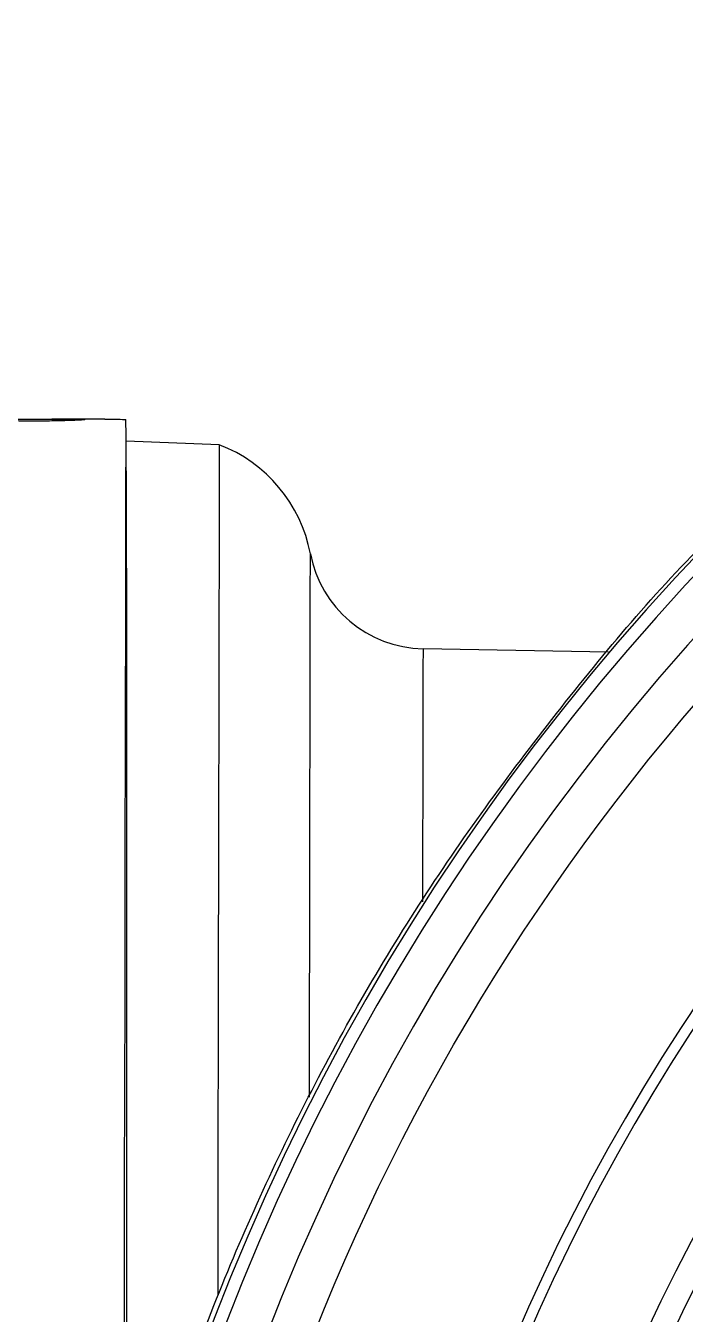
# Model space of a CAD drawing. Header units: millimetres. Extents: x 2462 to 4142, y 835 to 2023.
# Drawn here: x 2926.1 to 2954.3, y 1784.4 to 1839.5 of the extents above; entities that cross this region are included whole.
import ezdxf

# ---------------------------------------------------------------- set-up
doc = ezdxf.new("R2010")
doc.units = ezdxf.units.MM

msp = doc.modelspace()

# ---------------------------------------------------------------- linework, layer by layer
at = {"color": 7, "linetype": 'Continuous', "lineweight": 25}
for p, q in [((2929.476, 1822.65), (2927.21, 1822.654)), ((2934.371, 1821.556), (2930.389, 1821.703)), ((2951.02, 1812.676), (2943.083, 1812.83))]:
    msp.add_line(p, q, dxfattribs=at)
at = {"color": 7, "linetype": 'Continuous', "lineweight": 25, "flags": 128}
for points in [[(2930.371, 1821.549), (2930.37, 1821.042), (2930.368, 1820.184), (2930.366, 1818.979), (2930.363, 1817.433), (2930.36, 1815.554), (2930.355, 1813.349), (2930.351, 1810.831), (2930.345, 1808.011), (2930.34, 1804.902), (2930.333, 1801.519), (2930.326, 1797.88), (2930.319, 1794), (2930.311, 1789.9), (2930.303, 1785.598), (2930.295, 1781.115), (2930.286, 1776.473), (2930.279, 1772.67)], [(2934.371, 1821.556), (2934.371, 1821.52), (2934.37, 1821.185), (2934.369, 1820.501), (2934.367, 1819.472), (2934.364, 1818.101), (2934.361, 1816.396), (2934.357, 1814.365), (2934.353, 1812.017), (2934.348, 1809.364), (2934.342, 1806.418), (2934.336, 1803.193), (2934.33, 1799.705), (2934.323, 1795.97), (2934.315, 1792.006), (2934.307, 1787.832), (2934.303, 1785.198)], [(2938.224, 1793.639), (2938.224, 1793.69), (2938.231, 1797.285), (2938.237, 1800.625), (2938.243, 1803.691), (2938.248, 1806.468), (2938.253, 1808.941), (2938.257, 1811.098), (2938.26, 1812.926), (2938.263, 1814.418), (2938.265, 1815.564), (2938.267, 1816.359), (2938.268, 1816.8), (2938.268, 1816.895)], [(2943.083, 1812.83), (2943.083, 1812.667), (2943.082, 1812.152), (2943.08, 1811.286), (2943.078, 1810.073), (2943.075, 1808.522), (2943.072, 1806.639), (2943.067, 1804.436), (2943.063, 1802.002)]]:
    msp.add_lwpolyline(points, dxfattribs=at)
at = {"color": 7, "linetype": 'Continuous', "lineweight": 25}
msp.add_circle((3026.511, 1748.766), 94.663, dxfattribs=at)
for centre, radius, start, end in [((3026.49, 1748.729), 98.896, 99.98751, 170.15867), ((3026.508, 1748.761), 98.356, 99.97048, 170.17569), ((3026.511, 1748.767), 96.559, 99.97048, 170.17569), ((3026.772, 1749.242), 86.736, 352.83814, 187.30792), ((3026.773, 1749.245), 86.27, 352.83813, 187.30793), ((3026.781, 1749.258), 81.714, 352.48125, 187.66482), ((3026.781, 1749.26), 80.681, 352.48124, 187.66483), ((2932.139, 1815.73), 6.238, 10.7611, 69.0366), ((2943.18, 1817.829), 5, 190.7611, 268.8923)]:
    msp.add_arc(centre, radius, start, end, dxfattribs=at)
for points, knots in [([(2928.624, 1822.629), (2928.603, 1822.633), (2928.56, 1822.641), (2928.238, 1822.648), (2927.748, 1822.652), (2927.088, 1822.654), (2926.308, 1822.656), (2925.495, 1822.657), (2924.783, 1822.657), (2924.299, 1822.653), (2924.095, 1822.643), (2924.142, 1822.628), (2924.399, 1822.61), (2924.841, 1822.591), (2925.454, 1822.575), (2926.208, 1822.565), (2927.023, 1822.567), (2927.779, 1822.581), (2928.334, 1822.601), (2928.594, 1822.618), (2928.616, 1822.626), (2928.624, 1822.629)], [0, 0, 0, 0, 0.046277, 0.092721, 0.141718, 0.195195, 0.253696, 0.315279, 0.376935, 0.434394, 0.485838, 0.533042, 0.579239, 0.627327, 0.67927, 0.736376, 0.797511, 0.859386, 0.918425, 0.971629, 1, 1, 1, 1]), ([(2929.476, 1822.649), (2929.663, 1822.648), (2930.128, 1822.648), (2930.348, 1822.639), (2930.369, 1822.628), (2930.374, 1822.626)], [0, 0, 0, 0, 0.343057, 0.851411, 1, 1, 1, 1]), ([(2930.402, 1772.838), (2930.402, 1773.258), (2930.405, 1775.613), (2930.409, 1779.724), (2930.414, 1785.133), (2930.419, 1790.883), (2930.421, 1796.836), (2930.422, 1802.761), (2930.421, 1808.031), (2930.417, 1812.557), (2930.412, 1816.311), (2930.405, 1818.9), (2930.397, 1820.593), (2930.39, 1821.673), (2930.383, 1822.399), (2930.377, 1822.55), (2930.374, 1822.626)], [0, 0, 0, 0, 0.014578, 0.081755, 0.14893, 0.216107, 0.307058, 0.398277, 0.489229, 0.580182, 0.671403, 0.762355, 0.82102, 0.879684, 0.93984, 1, 1, 1, 1]), ([(2928.741, 1765.61), (2929.425, 1768.91), (2930.792, 1775.511), (2934.108, 1785.082), (2938.315, 1794.279), (2943.438, 1803.015), (2949.486, 1811.11), (2954.207, 1816.628), (2957.094, 1819.194), (2957.463, 1819.523)], [0, 0, 0, 0, 0.1626891, 0.3253783, 0.4880674, 0.6507566, 0.8134457, 0.9761349, 1, 1, 1, 1])]:
    msp.add_open_spline(points, degree=3, knots=knots, dxfattribs=at)

doc.saveas('drawing.dxf')
